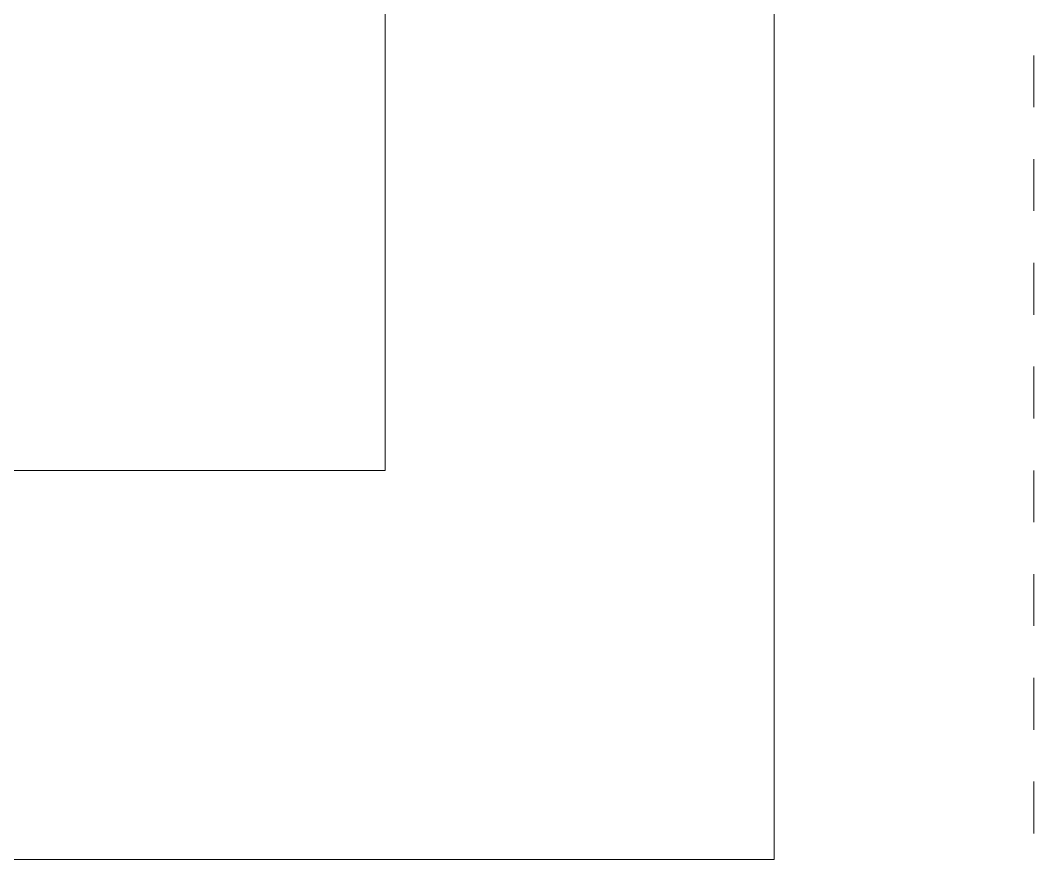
# Model space of a CAD drawing. Header units: inches. Extents: x -1551 to 2054, y 9767 to 12269.
# Drawn here: x 1866.003 to 1867.956, y 10009.564 to 10011.207 of the extents above; entities that cross this region are included whole.
import ezdxf

# ---------------------------------------------------------------- set-up
doc = ezdxf.new("R2010")
doc.units = ezdxf.units.IN
doc.header["$MEASUREMENT"] = 0
doc.linetypes.add('Dash 1_16_', pattern=[0.125, 0.0625, -0.0625])
doc.linetypes.add('Double Dash 3_8_', pattern=[1, 0.375, -0.125, 0.125, -0.125, 0.125, -0.125])
for name, color, linetype, lineweight in [('0-1', 7, 'Continuous', 5), ('0-3', 250, 'Double Dash 3_8_', 15), ('A-WALL-1', 7, 'Continuous', 9), ('A-WALL-PATT-1', 8, 'Continuous', 9), ('A-WALL-PATT-2', 253, 'Continuous', 9), ('C-PROP-LINE-2', 250, 'Dash 1_16_', 15)]:
    doc.layers.add(name, color=color, linetype=linetype, lineweight=lineweight)
pattern_1 = [(0, (0, 0), (0, 33.75), []), (90, (0, 0), (-33.75, 2e-15), [])]
pattern_2 = [(216.87, (36, 90), (269.999678, 180.000482), [45, -405]), (206.565, (90, 63), (-90.00047, -89.99987), [100.623, -100.623]), (198.435, (90, 18), (-179.999294, -90.00048), [56.921, -227.684])]

# ---------------------------------------------------------------- blocks, each defined once
blk = doc.blocks.new('Family - ___-2835903-KEY PLAN - 1ST FLOOR')
at = {"layer": 'C-PROP-LINE-2'}
blk.add_line((-2096.8237, 10008.8394), (-2096.8237, 10822.4894), dxfattribs=at)
blk = doc.blocks.new('CTR - 1st Phase - Shell_rvt-1-KEY PLAN - 1ST FLOOR')
at = {"layer": 'A-WALL-PATT-1'}
h = blk.add_hatch(dxfattribs=at)
h.set_pattern_fill('FP_7', color=256, style=0, pattern_type=2)
h.set_pattern_definition(pattern_2)
h.paths.add_polyline_path([(-2097.3237, 10010.3394), (-2097.3237, 10093.2394), (-2098.0737, 10093.2394), (-2098.0737, 10010.3394), (-2097.7131, 10010.3394)], flags=0)
h.paths.add_polyline_path([(-2098.0737, 10128.7394), (-2097.3237, 10128.7394), (-2097.3237, 10129.2394), (-2098.0737, 10129.2394)], flags=0)
h.paths.add_polyline_path([(-2098.0737, 10164.7394), (-2097.3237, 10164.7394), (-2097.3237, 10165.2394), (-2098.0737, 10165.2394)], flags=0)
h.paths.add_polyline_path([(-2098.0737, 10200.7394), (-2097.3237, 10200.7394), (-2097.3237, 10322.4394), (-2098.0737, 10322.4394), (-2098.0737, 10275.2932), (-2097.8237, 10275.2894), (-2097.8237, 10248.2894), (-2098.0737, 10248.2855), (-2098.0737, 10227.2384)], flags=0)
h.paths.add_polyline_path([(-2098.0737, 10357.9394), (-2097.3237, 10357.9394), (-2097.3237, 10358.4394), (-2098.0737, 10358.4394)], flags=0)
h.paths.add_polyline_path([(-2098.0737, 10393.9394), (-2097.3237, 10393.9394), (-2097.3237, 10474.8394), (-2098.0737, 10474.8394), (-2098.0737, 10464.1269)], flags=0)
h.paths.add_polyline_path([(-2097.3237, 10510.3394), (-2097.3237, 10629.6394), (-2098.0737, 10629.6394), (-2098.0737, 10583.2932), (-2097.8237, 10583.2894), (-2097.8237, 10556.2894), (-2098.0737, 10556.2855), (-2098.0737, 10510.3394)], flags=0)
h.paths.add_polyline_path([(-2097.3237, 10665.1394), (-2097.3237, 10665.6394), (-2098.0737, 10665.6394), (-2098.0737, 10665.1394)], flags=0)
h.paths.add_polyline_path([(-2098.0737, 10701.1394), (-2097.3237, 10701.1394), (-2097.3237, 10743.6394), (-2098.0737, 10743.6394)], flags=0)
h.paths.add_polyline_path([(-2097.3237, 10779.1394), (-2097.3237, 10821.2394), (-2098.0737, 10821.2394), (-2098.0737, 10779.1394)], flags=0)
h = blk.add_hatch(dxfattribs=at)
h.set_pattern_fill('FP_7', color=256, style=0, pattern_type=2)
h.set_pattern_definition(pattern_2)
h.paths.add_polyline_path([(-2120.9737, 10009.5894), (-2097.3237, 10009.5894), (-2097.3237, 10010.3394), (-2120.9737, 10010.3394)], flags=0)
h.paths.add_polyline_path([(-2253.9237, 10009.5894), (-2156.4737, 10009.5894), (-2156.4737, 10010.3394), (-2274.2237, 10010.3394), (-2274.2237, 10009.5894)], flags=0)
h.paths.add_polyline_path([(-2369.1237, 10009.5894), (-2349.4737, 10009.5894), (-2349.4737, 10010.3394), (-2408.9737, 10010.3394), (-2408.9737, 10009.5894), (-2370.7282, 10009.5894)], flags=0)
h.paths.add_polyline_path([(-2309.7237, 10009.5894), (-2309.7237, 10010.3394), (-2311.9737, 10010.3394), (-2311.9737, 10009.5894)], flags=0)
h.paths.add_polyline_path([(-2451.116, 10009.5894), (-2444.4737, 10009.5894), (-2444.4737, 10010.3394), (-2518.0987, 10010.3394), (-2518.0987, 10009.5894), (-2512.8346, 10009.5894)], flags=0)
at = {"layer": 'A-WALL-PATT-2'}
h = blk.add_hatch(dxfattribs=at)
h.set_pattern_fill('FP_6', color=256, style=0, pattern_type=2)
h.set_pattern_definition(pattern_1)
h.paths.add_polyline_path([(-2098.0737, 10011.0894), (-2098.0737, 10093.2394), (-2098.8237, 10093.2394), (-2098.6795, 10011.0894)], flags=0)
h.paths.add_polyline_path([(-2098.0737, 10128.7394), (-2098.0737, 10129.2394), (-2098.8237, 10129.2394), (-2098.8237, 10128.7394)], flags=0)
h.paths.add_polyline_path([(-2098.0737, 10164.7394), (-2098.0737, 10165.2394), (-2098.8237, 10165.2394), (-2098.8237, 10164.7394)], flags=0)
h.paths.add_polyline_path([(-2098.0737, 10200.7394), (-2098.0737, 10248.2855), (-2098.3237, 10248.2817), (-2098.3237, 10247.8519), (-2098.8237, 10247.8519), (-2098.8237, 10200.7394)], flags=0)
h.paths.add_polyline_path([(-2098.0737, 10275.2932), (-2098.0737, 10322.4394), (-2098.8237, 10322.4394), (-2098.8237, 10275.7269), (-2098.3237, 10275.7269), (-2098.2318, 10275.2957)], flags=0)
h.paths.add_polyline_path([(-2098.0737, 10357.9394), (-2098.0737, 10358.4394), (-2098.8237, 10358.4394), (-2098.8237, 10357.9394)], flags=0)
h.paths.add_polyline_path([(-2098.0737, 10393.9394), (-2098.0737, 10474.8394), (-2098.8237, 10474.8394), (-2098.8237, 10393.9394)], flags=0)
h.paths.add_polyline_path([(-2098.8237, 10510.3394), (-2098.0737, 10510.3394), (-2098.2302, 10556.2831), (-2098.3237, 10556.2817), (-2098.4755, 10555.8519), (-2098.8237, 10555.8519), (-2098.8237, 10543.0897)], flags=0)
h.paths.add_polyline_path([(-2098.0737, 10583.2932), (-2098.0737, 10629.6394), (-2098.8237, 10629.6394), (-2098.8237, 10583.7269), (-2098.3237, 10583.7269), (-2098.3223, 10583.2971)], flags=0)
h.paths.add_polyline_path([(-2098.8237, 10665.1394), (-2098.0737, 10665.1394), (-2098.0737, 10665.6394), (-2098.8237, 10665.6394)], flags=0)
h.paths.add_polyline_path([(-2098.0737, 10701.1394), (-2098.0737, 10743.6394), (-2098.8237, 10743.6394), (-2098.8237, 10701.1394)], flags=0)
h.paths.add_polyline_path([(-2098.0737, 10779.1394), (-2098.0737, 10820.4894), (-2098.8237, 10820.4894), (-2098.8237, 10779.1394)], flags=0)
h = blk.add_hatch(dxfattribs=at)
h.set_pattern_fill('FP_6', color=256, style=0, pattern_type=2)
h.set_pattern_definition(pattern_1)
h.paths.add_polyline_path([(-2161.3237, 10010.3394), (-2156.4737, 10010.3394), (-2156.4737, 10011.0894), (-2274.2237, 10011.0894), (-2274.2237, 10010.3394), (-2180.9698, 10010.3394)], flags=0)
h.paths.add_polyline_path([(-2107.3237, 10010.3394), (-2098.0737, 10010.3394), (-2098.0737, 10011.0894), (-2120.9737, 10011.0894), (-2120.9737, 10010.3394), (-2113.4332, 10010.3394)], flags=0)
h.paths.add_polyline_path([(-2369.1237, 10010.3394), (-2349.4737, 10010.3394), (-2349.4737, 10011.0894), (-2408.9737, 10011.0894), (-2408.9737, 10010.3394), (-2372.3327, 10010.3394)], flags=0)
h.paths.add_polyline_path([(-2309.7237, 10010.3394), (-2309.7237, 10011.0894), (-2311.9737, 10011.0894), (-2311.9737, 10010.3394)], flags=0)
h.paths.add_polyline_path([(-2514.8087, 10010.3394), (-2444.4737, 10010.3394), (-2444.4737, 10011.0894), (-2518.0987, 10011.0894), (-2518.0987, 10010.3394)], flags=0)
at = {"layer": 'A-WALL-1'}
for p, q in [((-2098.0737, 10017.7144), (-2098.0737, 10011.0894)), ((-2097.3237, 10017.7144), (-2097.3237, 10010.3394)), ((-2098.0737, 10011.0894), (-2098.0737, 10010.3394)), ((-2098.0737, 10010.3394), (-2120.9737, 10010.3394)), ((-2097.3237, 10010.3394), (-2097.3237, 10009.5894)), ((-2097.3237, 10009.5894), (-2120.9737, 10009.5894))]:
    blk.add_line(p, q, dxfattribs=at)
at = {"layer": '0-3'}
blk.add_blockref('Family - ___-2835903-KEY PLAN - 1ST FLOOR', (0, 0), dxfattribs=at)

msp = doc.modelspace()

# ---------------------------------------------------------------- block references
at = {"layer": '0-1'}
msp.add_blockref('CTR - 1st Phase - Shell_rvt-1-KEY PLAN - 1ST FLOOR', (3964.7794, 0), dxfattribs=at)

doc.saveas('drawing.dxf')
